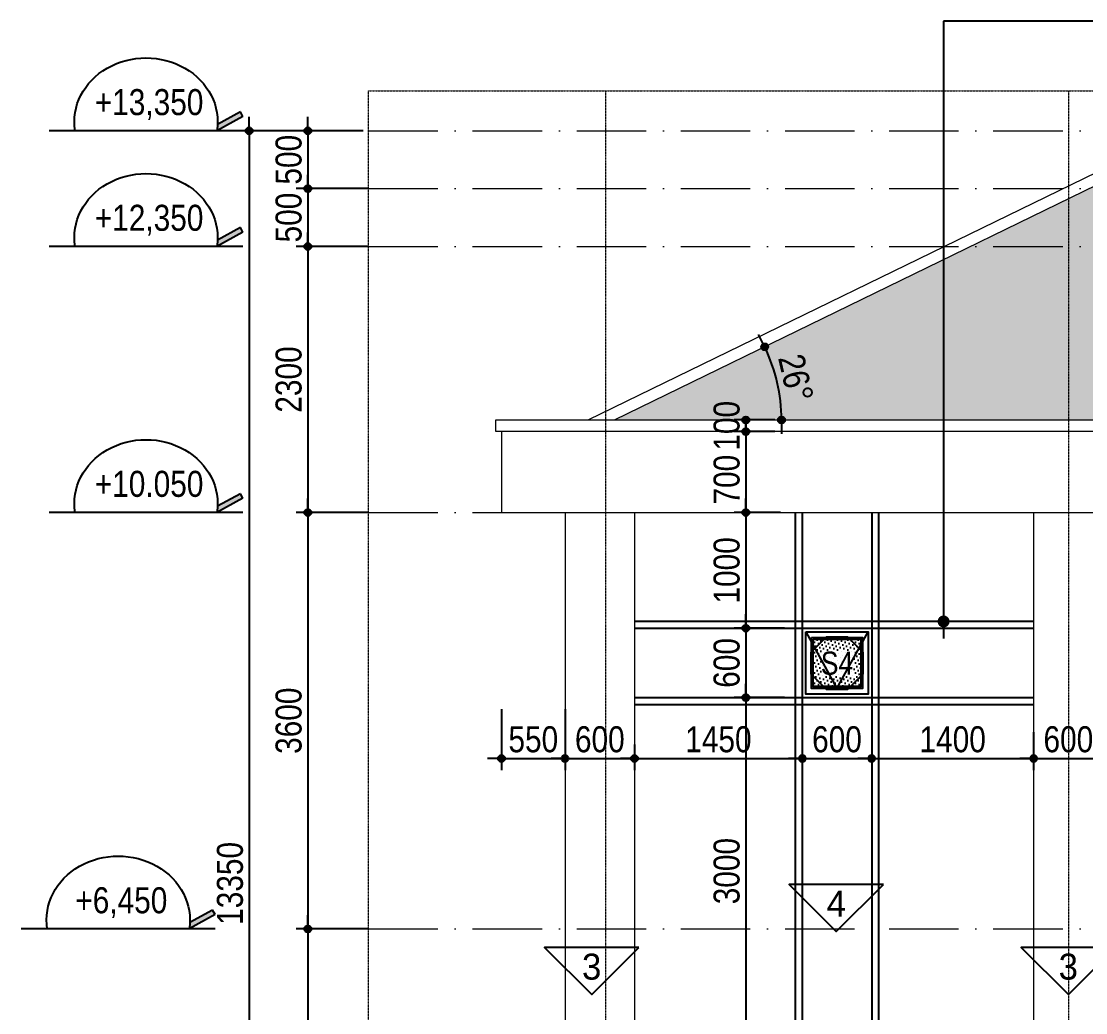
# Model space of a CAD drawing. Extents: x -79995 to 347433, y -157641 to 104789.
# Drawn here: x 33594 to 42795, y -23268 to -14697 of the extents above; entities that cross this region are included whole.
import ezdxf
from ezdxf.enums import TextEntityAlignment as Align

# ---------------------------------------------------------------- set-up
doc = ezdxf.new("R2010")
doc.units = 0
doc.linetypes.add('ACAD_ISO10W100', pattern=[18, 12, -3, 0, -3])
doc.layers.get('DEFPOINTS').update_dxf_attribs({"linetype": 'CONTINUOUS'})
for name, color, linetype in [('DIM', 1, 'CONTINUOUS'), ('DOOR', 20, 'CONTINUOUS'), ('HATCH', 8, 'CONTINUOUS'), ('HATCHNGOI', 22, 'CONTINUOUS'), ('KINH 1', 142, 'CONTINUOUS'), ('TAGS', 60, 'CONTINUOUS'), ('TEXT', 7, 'CONTINUOUS')]:
    doc.layers.add(name, color=color, linetype=linetype)
doc.layers.add('NET-THAY', color=2, linetype='CONTINUOUS', lineweight=13)
doc.layers.add('TRUC', color=24, linetype='CONTINUOUS', lineweight=0)
doc.styles.add('AVO', font='')
doc.styles.add('HEL-CONDENSE', font='')
doc.styles.get("Standard").update_dxf_attribs({"font": '', "height": 25})
doc.styles.add('VNI-HELVE-CONDENSEN', font='')
doc.styles.get('AVO').set_extended_font_data('VNI-Avo')
doc.styles.get('HEL-CONDENSE').set_extended_font_data('VNI-Helve-Condense')
doc.styles.get('Standard').set_extended_font_data('VNI-Helve-Condense')
doc.styles.get('VNI-HELVE-CONDENSEN').set_extended_font_data('VNI-Helve-Condense')
doc.dimstyles.new('D100', dxfattribs={"dimtxt": 225, "dimasz": 1.2, "dimexe": 100, "dimexo": 0, "dimgap": 50, "dimtad": 1, "dimdec": 0, "dimzin": 13, "dimdsep": 46, "dimtxsty": 'HEL-CONDENSE', "dimblk": 'D50', "dimcen": 0, "dimclrd": 1, "dimclre": 1, "dimclrt": 7, "dimadec": 0, "dimazin": 0, "dimtfac": 1, "dimtdec": 0, "dimtmove": 0, "dimatfit": 3, "dimldrblk": 'D50', "dimfxl": 1, "dimtolj": 1, "dimtzin": 13, "dimarcsym": 0})
doc.dimstyles.get("Standard").update_dxf_attribs({"dimtxt": 0.18, "dimasz": 0.18, "dimexe": 0.18, "dimexo": 0.0625, "dimgap": 0.09, "dimtad": 0, "dimtih": 1, "dimtoh": 1, "dimdec": 4, "dimzin": 0, "dimdsep": 46, "dimtxsty": 'Standard', "dimcen": 0.09, "dimadec": 0, "dimazin": 0, "dimtfac": 1, "dimtdec": 4, "dimtofl": 0, "dimtmove": 0, "dimatfit": 3, "dimfxl": 1, "dimtolj": 1, "dimtzin": 0, "dimarcsym": 0})

# ---------------------------------------------------------------- blocks, each defined once
blk = doc.blocks.new('D50')
at = {"layer": 'DIM'}
blk.add_hatch(color=256, dxfattribs=at).paths.add_polyline_path([(25, 0, 1), (-25, 0, 1)])
blk.add_line((25, 0), (100, 0), dxfattribs=at)
blk.add_circle((0, 0), 25, dxfattribs=at)
blk = doc.blocks.new('*D908')
at = {"layer": 'DEFPOINTS', "color": 0, "transparency": 16777216}
for p in [(36595.4, -16144.2), (36070.9, -16644.2), (36595.4, -16644.2)]:
    blk.add_point(p, dxfattribs=at)
at = {"layer": 'DIM', "color": 1, "lineweight": -2, "transparency": 16777216}
for p, q in [((36595.4, -16144.2), (35970.9, -16144.2)), ((36070.9, -16145.4), (36070.9, -16643)), ((36595.4, -16644.2), (35970.9, -16644.2))]:
    blk.add_line(p, q, dxfattribs=at)
at = {"layer": 'DIM', "color": 1, "lineweight": -2, "transparency": 16777216, "xscale": 1.199999999999999, "yscale": 1.199999999999999, "zscale": 1.199999999999999}
for p, rotation in [((36070.9, -16144.2), 90), ((36070.9, -16644.2), 270)]:
    blk.add_blockref('D50', p, dxfattribs=dict(at, rotation=rotation))
at = {"layer": 'DIM', "color": 7, "transparency": 16777216, "insert": (35906, -16394.2), "char_height": 225, "attachment_point": 5, "rotation": 90, "style": 'HEL-CONDENSE'}
blk.add_mtext('\\A1;500', dxfattribs=at)
blk = doc.blocks.new('*D909')
at = {"layer": 'DEFPOINTS', "color": 0, "transparency": 16777216}
for p in [(36595.4, -16644.2), (36070.9, -18944.2), (36595.4, -18944.2)]:
    blk.add_point(p, dxfattribs=at)
at = {"layer": 'DIM', "color": 1, "lineweight": -2, "transparency": 16777216}
for p, q in [((36595.4, -16644.2), (35970.9, -16644.2)), ((36070.9, -16645.4), (36070.9, -18943)), ((36595.4, -18944.2), (35970.9, -18944.2))]:
    blk.add_line(p, q, dxfattribs=at)
at = {"layer": 'DIM', "color": 1, "lineweight": -2, "transparency": 16777216, "xscale": 1.199999999999999, "yscale": 1.199999999999999, "zscale": 1.199999999999999}
for p, rotation in [((36070.9, -16644.2), 90), ((36070.9, -18944.2), 270)]:
    blk.add_blockref('D50', p, dxfattribs=dict(at, rotation=rotation))
at = {"layer": 'DIM', "color": 7, "transparency": 16777216, "insert": (35906, -17794.2), "char_height": 225, "attachment_point": 5, "rotation": 90, "style": 'HEL-CONDENSE'}
blk.add_mtext('\\A1;2300', dxfattribs=at)
blk = doc.blocks.new('*D910')
at = {"layer": 'DEFPOINTS', "color": 0, "transparency": 16777216}
for p in [(36595.4, -18944.2), (36070.9, -22544.2), (36595.4, -22544.2)]:
    blk.add_point(p, dxfattribs=at)
at = {"layer": 'DIM', "color": 1, "lineweight": -2, "transparency": 16777216}
for p, q in [((36595.4, -18944.2), (35970.9, -18944.2)), ((36070.9, -18945.4), (36070.9, -22543)), ((36595.4, -22544.2), (35970.9, -22544.2))]:
    blk.add_line(p, q, dxfattribs=at)
at = {"layer": 'DIM', "color": 1, "lineweight": -2, "transparency": 16777216, "xscale": 1.199999999999999, "yscale": 1.199999999999999, "zscale": 1.199999999999999}
for p, rotation in [((36070.9, -18944.2), 90), ((36070.9, -22544.2), 270)]:
    blk.add_blockref('D50', p, dxfattribs=dict(at, rotation=rotation))
at = {"layer": 'DIM', "color": 7, "transparency": 16777216, "insert": (35906, -20744.2), "char_height": 225, "attachment_point": 5, "rotation": 90, "style": 'HEL-CONDENSE'}
blk.add_mtext('\\A1;3600', dxfattribs=at)
blk = doc.blocks.new('*D911')
at = {"layer": 'DEFPOINTS', "color": 0, "transparency": 16777216}
for p in [(36595.4, -22544.2), (36070.9, -26144.2), (36595.4, -26144.2)]:
    blk.add_point(p, dxfattribs=at)
at = {"layer": 'DIM', "color": 1, "lineweight": -2, "transparency": 16777216}
for p, q in [((36595.4, -22544.2), (35970.9, -22544.2)), ((36070.9, -22545.4), (36070.9, -26143)), ((36595.4, -26144.2), (35970.9, -26144.2))]:
    blk.add_line(p, q, dxfattribs=at)
at = {"layer": 'DIM', "color": 1, "lineweight": -2, "transparency": 16777216, "xscale": 1.199999999999999, "yscale": 1.199999999999999, "zscale": 1.199999999999999}
for p, rotation in [((36070.9, -22544.2), 90), ((36070.9, -26144.2), 270)]:
    blk.add_blockref('D50', p, dxfattribs=dict(at, rotation=rotation))
at = {"layer": 'DIM', "color": 7, "transparency": 16777216, "insert": (35906, -24344.2), "char_height": 225, "attachment_point": 5, "rotation": 90, "style": 'HEL-CONDENSE'}
blk.add_mtext('\\A1;3600', dxfattribs=at)
blk = doc.blocks.new('*D914')
at = {"layer": 'DEFPOINTS', "color": 0, "transparency": 16777216}
for p in [(35970.9, -15644.2), (35563.9, -28994.2), (35970.9, -28994.2)]:
    blk.add_point(p, dxfattribs=at)
at = {"layer": 'DIM', "color": 1, "lineweight": -2, "transparency": 16777216}
for p, q in [((35970.9, -15644.2), (35463.9, -15644.2)), ((35563.9, -15645.4), (35563.9, -28993)), ((35970.9, -28994.2), (35463.9, -28994.2))]:
    blk.add_line(p, q, dxfattribs=at)
at = {"layer": 'DIM', "color": 1, "lineweight": -2, "transparency": 16777216, "xscale": 1.199999999999999, "yscale": 1.199999999999999, "zscale": 1.199999999999999}
for p, rotation in [((35563.9, -15644.2), 90), ((35563.9, -28994.2), 270)]:
    blk.add_blockref('D50', p, dxfattribs=dict(at, rotation=rotation))
at = {"layer": 'DIM', "color": 7, "transparency": 16777216, "insert": (35399, -22150.4), "char_height": 225, "attachment_point": 5, "rotation": 90, "style": 'HEL-CONDENSE'}
blk.add_mtext('\\A1;13350', dxfattribs=at)
blk = doc.blocks.new('CAODO')
at = {"layer": 'TAGS', "linetype": 'Continuous'}
h = blk.add_hatch(color=256, dxfattribs=at)
edge = h.paths.add_edge_path()
edge.add_line((-907, 181), (-931, 138))
edge.add_line((-931, 138), (-681, 0))
edge.add_ellipse((0, 87), major_axis=(688, 0), ratio=0.890858, start_angle=182.4779, end_angle=188.1666, ccw=False)
edge.add_line((-687, 61), (-907, 181))
for p, q in [((-931, 138), (-907, 181)), ((-931, 138), (-681, 0)), ((-907, 181), (-687, 61)), ((-931, 0), (931, 0))]:
    blk.add_line(p, q, dxfattribs=at)
blk.add_ellipse((0, 87), major_axis=(688, 0), ratio=0.890858, start_param=-0.142534, end_param=3.284126, dxfattribs=at)
at = {"layer": 'TAGS', "linetype": 'Continuous', "style": 'VNI-HELVE-CONDENSEN'}
blk.add_attdef('0.000', text='', height=250, dxfattribs=at).set_placement((0, 232), align=Align.MIDDLE_CENTER)
blk = doc.blocks.new('*D915')
at = {"layer": 'DEFPOINTS', "color": 0, "transparency": 16777216}
for p in [(36548.3, -15644.2), (36070.9, -16144.2), (36548.3, -16144.2)]:
    blk.add_point(p, dxfattribs=at)
at = {"layer": 'DIM', "color": 1, "lineweight": -2, "transparency": 16777216}
for p, q in [((36548.3, -15644.2), (35970.9, -15644.2)), ((36070.9, -15645.4), (36070.9, -16143)), ((36548.3, -16144.2), (35970.9, -16144.2))]:
    blk.add_line(p, q, dxfattribs=at)
at = {"layer": 'DIM', "color": 1, "lineweight": -2, "transparency": 16777216, "xscale": 1.199999999999999, "yscale": 1.199999999999999, "zscale": 1.199999999999999}
for p, rotation in [((36070.9, -15644.2), 90), ((36070.9, -16144.2), 270)]:
    blk.add_blockref('D50', p, dxfattribs=dict(at, rotation=rotation))
at = {"layer": 'DIM', "color": 7, "transparency": 16777216, "insert": (35906, -15894.2), "char_height": 225, "attachment_point": 5, "rotation": 90, "style": 'HEL-CONDENSE'}
blk.add_mtext('\\A1;500', dxfattribs=at)
blk = doc.blocks.new('KH-CUADI')
at = {"layer": 'TAGS'}
blk.add_lwpolyline([(-124, 300), (-300, 124), (-300, -124), (-124, -300), (124, -300), (300, -124), (300, 124), (124, 300)], close=True, dxfattribs=at)
at = {"layer": 'TAGS', "style": 'VNI-HELVE-CONDENSEN'}
blk.add_attdef('D', text='', height=300, dxfattribs=at).set_placement((0, 0), align=Align.MIDDLE)
blk = doc.blocks.new('A$C4A8B6C2C')
at = {"layer": 'KINH 1'}
h = blk.add_hatch(dxfattribs=at)
h.set_pattern_fill('DOTS', color=256, scale=500, angle=45, style=0)
h.set_pattern_definition([(45, (-1273474.515, 328548.945), (-11.04854346, 33.1456304), [0, -31.25])])
h.paths.add_polyline_path([(-65, 410), (-475, 410), (-475, 0), (-65, 0)])
at = {"layer": 'DOOR'}
for points in [[(-540, 475), (0, 475), (0, -65), (-540, -65)], [(-490, 425), (-50, 425), (-50, -15), (-490, -15)]]:
    blk.add_lwpolyline(points, close=True, dxfattribs=at)
at = {"layer": 'DOOR', "color": 8}
blk.add_lwpolyline([(-540, 475), (-270, -15), (0, 475)], dxfattribs=at)
blk.add_lwpolyline([(-475, 410), (-65, 410), (-65, 0), (-475, 0)], close=True, dxfattribs=at)
at = {"layer": 'NET-THAY'}
blk.add_lwpolyline([(-570, 505), (30, 505), (30, -95), (-570, -95), (-570, 505)], dxfattribs=at)
blk = doc.blocks.new('A$C748B6192')
at = {"layer": 'DOOR'}
blk.add_blockref('A$C4A8B6C2C', (2787.8, 495.3), dxfattribs=at)
at = {"layer": 'TAGS', "linetype": 'Continuous'}
ref = blk.add_blockref('KH-CUADI', (2518.2, 698.5), dxfattribs=dict(at, xscale=0.75, yscale=0.75, zscale=0.75, rotation=180))
ref.add_attrib('D', 'S4', dxfattribs={"color": 7, "height": 200, "style": 'VNI-HELVE-CONDENSEN'}).set_placement((2518.2, 698.5), align=Align.MIDDLE)
blk = doc.blocks.new('*D916')
at = {"layer": 'DEFPOINTS', "color": 0, "linetype": 'Continuous', "transparency": 16777216}
for p in [(40107, -18144.2), (39857, -18244.2), (40107, -18244.2)]:
    blk.add_point(p, dxfattribs=at)
at = {"layer": 'DIM', "color": 1, "linetype": 'Continuous', "lineweight": -2, "transparency": 16777216}
for p, q in [((40107, -18144.2), (39757, -18144.2)), ((39857, -18143), (39857, -18141.8)), ((39857, -18144.2), (39857, -18244.2)), ((40107, -18244.2), (39757, -18244.2)), ((39857, -18245.4), (39857, -18246.6))]:
    blk.add_line(p, q, dxfattribs=at)
at = {"layer": 'DIM', "color": 1, "linetype": 'Continuous', "lineweight": -2, "transparency": 16777216, "xscale": 1.199999999999999, "yscale": 1.199999999999999, "zscale": 1.199999999999999}
for p, rotation in [((39857, -18144.2), 270), ((39857, -18244.2), 90)]:
    blk.add_blockref('D50', p, dxfattribs=dict(at, rotation=rotation))
at = {"layer": 'DIM', "color": 7, "linetype": 'Continuous', "transparency": 16777216, "insert": (39692.1, -18194.2), "char_height": 225, "attachment_point": 5, "rotation": 90, "style": 'HEL-CONDENSE'}
blk.add_mtext('\\A1;100', dxfattribs=at)
blk = doc.blocks.new('*D917')
at = {"layer": 'DEFPOINTS', "color": 0, "linetype": 'Continuous', "transparency": 16777216}
for p in [(40107, -18244.2), (39857, -18944.2), (40157, -18944.2)]:
    blk.add_point(p, dxfattribs=at)
at = {"layer": 'DIM', "color": 1, "linetype": 'Continuous', "lineweight": -2, "transparency": 16777216}
for p, q in [((40107, -18244.2), (39757, -18244.2)), ((39857, -18245.4), (39857, -18943)), ((40157, -18944.2), (39757, -18944.2))]:
    blk.add_line(p, q, dxfattribs=at)
at = {"layer": 'DIM', "color": 1, "linetype": 'Continuous', "lineweight": -2, "transparency": 16777216, "xscale": 1.199999999999999, "yscale": 1.199999999999999, "zscale": 1.199999999999999}
for p, rotation in [((39857, -18244.2), 90), ((39857, -18944.2), 270)]:
    blk.add_blockref('D50', p, dxfattribs=dict(at, rotation=rotation))
at = {"layer": 'DIM', "color": 7, "linetype": 'Continuous', "transparency": 16777216, "insert": (39692.1, -18660.1), "char_height": 225, "attachment_point": 5, "rotation": 90, "style": 'HEL-CONDENSE'}
blk.add_mtext('\\A1;700', dxfattribs=at)
blk = doc.blocks.new('*D918')
at = {"layer": 'DEFPOINTS', "color": 0, "linetype": 'Continuous', "transparency": 16777216}
for p in [(40157, -18944.2), (39857, -19944.2), (40191.2, -19944.2)]:
    blk.add_point(p, dxfattribs=at)
at = {"layer": 'DIM', "color": 1, "linetype": 'Continuous', "lineweight": -2, "transparency": 16777216}
for p, q in [((40157, -18944.2), (39757, -18944.2)), ((39857, -18945.4), (39857, -19943)), ((40191.2, -19944.2), (39757, -19944.2))]:
    blk.add_line(p, q, dxfattribs=at)
at = {"layer": 'DIM', "color": 1, "linetype": 'Continuous', "lineweight": -2, "transparency": 16777216, "xscale": 1.199999999999999, "yscale": 1.199999999999999, "zscale": 1.199999999999999}
for p, rotation in [((39857, -18944.2), 90), ((39857, -19944.2), 270)]:
    blk.add_blockref('D50', p, dxfattribs=dict(at, rotation=rotation))
at = {"layer": 'DIM', "color": 7, "linetype": 'Continuous', "transparency": 16777216, "insert": (39692.1, -19444.2), "char_height": 225, "attachment_point": 5, "rotation": 90, "style": 'HEL-CONDENSE'}
blk.add_mtext('\\A1;1000', dxfattribs=at)
blk = doc.blocks.new('*D919')
at = {"layer": 'DEFPOINTS', "color": 0, "linetype": 'Continuous', "transparency": 16777216}
for p in [(40191.2, -19944.2), (39857, -20544.2), (40191.2, -20544.2)]:
    blk.add_point(p, dxfattribs=at)
at = {"layer": 'DIM', "color": 1, "linetype": 'Continuous', "lineweight": -2, "transparency": 16777216}
for p, q in [((40191.2, -19944.2), (39757, -19944.2)), ((39857, -19945.4), (39857, -20543)), ((40191.2, -20544.2), (39757, -20544.2))]:
    blk.add_line(p, q, dxfattribs=at)
at = {"layer": 'DIM', "color": 1, "linetype": 'Continuous', "lineweight": -2, "transparency": 16777216, "xscale": 1.199999999999999, "yscale": 1.199999999999999, "zscale": 1.199999999999999}
for p, rotation in [((39857, -19944.2), 90), ((39857, -20544.2), 270)]:
    blk.add_blockref('D50', p, dxfattribs=dict(at, rotation=rotation))
at = {"layer": 'DIM', "color": 7, "linetype": 'Continuous', "transparency": 16777216, "insert": (39692.1, -20244.2), "char_height": 225, "attachment_point": 5, "rotation": 90, "style": 'HEL-CONDENSE'}
blk.add_mtext('\\A1;600', dxfattribs=at)
blk = doc.blocks.new('*D920')
at = {"layer": 'DEFPOINTS', "color": 0, "linetype": 'Continuous', "transparency": 16777216}
for p in [(40191.2, -20544.2), (39857, -23544.2), (40107, -23544.2)]:
    blk.add_point(p, dxfattribs=at)
at = {"layer": 'DIM', "color": 1, "linetype": 'Continuous', "lineweight": -2, "transparency": 16777216}
for p, q in [((40191.2, -20544.2), (39757, -20544.2)), ((39857, -20545.4), (39857, -23543)), ((40107, -23544.2), (39757, -23544.2))]:
    blk.add_line(p, q, dxfattribs=at)
at = {"layer": 'DIM', "color": 1, "linetype": 'Continuous', "lineweight": -2, "transparency": 16777216, "xscale": 1.199999999999999, "yscale": 1.199999999999999, "zscale": 1.199999999999999}
for p, rotation in [((39857, -20544.2), 90), ((39857, -23544.2), 270)]:
    blk.add_blockref('D50', p, dxfattribs=dict(at, rotation=rotation))
at = {"layer": 'DIM', "color": 7, "linetype": 'Continuous', "transparency": 16777216, "insert": (39692.1, -22044.2), "char_height": 225, "attachment_point": 5, "rotation": 90, "style": 'HEL-CONDENSE'}
blk.add_mtext('\\A1;3000', dxfattribs=at)
blk = doc.blocks.new('*D929')
at = {"layer": 'DEFPOINTS', "color": 0, "linetype": 'Continuous', "transparency": 16777216}
for p in [(37745, -20643.5), (38295, -20643.5), (38295, -21070.7)]:
    blk.add_point(p, dxfattribs=at)
at = {"layer": 'DIM', "color": 1, "linetype": 'Continuous', "lineweight": -2, "transparency": 16777216}
for p, q in [((37745, -20643.5), (37745, -21170.7)), ((38295, -20643.5), (38295, -21170.7)), ((37746.2, -21070.7), (38293.8, -21070.7))]:
    blk.add_line(p, q, dxfattribs=at)
at = {"layer": 'DIM', "color": 1, "linetype": 'Continuous', "lineweight": -2, "transparency": 16777216, "xscale": 1.199999999999999, "yscale": 1.199999999999999, "zscale": 1.199999999999999, "rotation": 180}
blk.add_blockref('D50', (37745, -21070.7), dxfattribs=at)
at = {"layer": 'DIM', "color": 1, "linetype": 'Continuous', "lineweight": -2, "transparency": 16777216, "xscale": 1.199999999999999, "yscale": 1.199999999999999, "zscale": 1.199999999999999}
blk.add_blockref('D50', (38295, -21070.7), dxfattribs=at)
at = {"layer": 'DIM', "color": 7, "linetype": 'Continuous', "transparency": 16777216, "insert": (38020, -20905.8), "char_height": 225, "attachment_point": 5, "style": 'HEL-CONDENSE'}
blk.add_mtext('\\A1;550', dxfattribs=at)
blk = doc.blocks.new('*D930')
at = {"layer": 'DEFPOINTS', "color": 0, "linetype": 'Continuous', "transparency": 16777216}
for p in [(38295, -20643.5), (38895, -20948.7), (38895, -21070.7)]:
    blk.add_point(p, dxfattribs=at)
at = {"layer": 'DIM', "color": 1, "linetype": 'Continuous', "lineweight": -2, "transparency": 16777216}
for p, q in [((38295, -20643.5), (38295, -21170.7)), ((38895, -20948.7), (38895, -21170.7)), ((38296.2, -21070.7), (38893.8, -21070.7))]:
    blk.add_line(p, q, dxfattribs=at)
at = {"layer": 'DIM', "color": 1, "linetype": 'Continuous', "lineweight": -2, "transparency": 16777216, "xscale": 1.199999999999999, "yscale": 1.199999999999999, "zscale": 1.199999999999999, "rotation": 180}
blk.add_blockref('D50', (38295, -21070.7), dxfattribs=at)
at = {"layer": 'DIM', "color": 1, "linetype": 'Continuous', "lineweight": -2, "transparency": 16777216, "xscale": 1.199999999999999, "yscale": 1.199999999999999, "zscale": 1.199999999999999}
blk.add_blockref('D50', (38895, -21070.7), dxfattribs=at)
at = {"layer": 'DIM', "color": 7, "linetype": 'Continuous', "transparency": 16777216, "insert": (38595, -20905.8), "char_height": 225, "attachment_point": 5, "style": 'HEL-CONDENSE'}
blk.add_mtext('\\A1;600', dxfattribs=at)
blk = doc.blocks.new('*D931')
at = {"layer": 'DEFPOINTS', "color": 0, "linetype": 'Continuous', "transparency": 16777216}
for p in [(40345, -20844.2), (38895, -20948.7), (40345, -21070.7)]:
    blk.add_point(p, dxfattribs=at)
at = {"layer": 'DIM', "color": 1, "linetype": 'Continuous', "lineweight": -2, "transparency": 16777216}
for p, q in [((40345, -20844.2), (40345, -21170.7)), ((38895, -20948.7), (38895, -21170.7)), ((38896.2, -21070.7), (40343.8, -21070.7))]:
    blk.add_line(p, q, dxfattribs=at)
at = {"layer": 'DIM', "color": 1, "linetype": 'Continuous', "lineweight": -2, "transparency": 16777216, "xscale": 1.199999999999999, "yscale": 1.199999999999999, "zscale": 1.199999999999999, "rotation": 180}
blk.add_blockref('D50', (38895, -21070.7), dxfattribs=at)
at = {"layer": 'DIM', "color": 1, "linetype": 'Continuous', "lineweight": -2, "transparency": 16777216, "xscale": 1.199999999999999, "yscale": 1.199999999999999, "zscale": 1.199999999999999}
blk.add_blockref('D50', (40345, -21070.7), dxfattribs=at)
at = {"layer": 'DIM', "color": 7, "linetype": 'Continuous', "transparency": 16777216, "insert": (39620, -20905.8), "char_height": 225, "attachment_point": 5, "style": 'HEL-CONDENSE'}
blk.add_mtext('\\A1;1450', dxfattribs=at)
blk = doc.blocks.new('*D932')
at = {"layer": 'DEFPOINTS', "color": 0, "linetype": 'Continuous', "transparency": 16777216}
for p in [(40345, -20844.2), (40945, -20844.2), (40945, -21070.7)]:
    blk.add_point(p, dxfattribs=at)
at = {"layer": 'DIM', "color": 1, "linetype": 'Continuous', "lineweight": -2, "transparency": 16777216}
for p, q in [((40345, -20844.2), (40345, -21170.7)), ((40945, -20844.2), (40945, -21170.7)), ((40346.2, -21070.7), (40943.8, -21070.7))]:
    blk.add_line(p, q, dxfattribs=at)
at = {"layer": 'DIM', "color": 1, "linetype": 'Continuous', "lineweight": -2, "transparency": 16777216, "xscale": 1.199999999999999, "yscale": 1.199999999999999, "zscale": 1.199999999999999, "rotation": 180}
blk.add_blockref('D50', (40345, -21070.7), dxfattribs=at)
at = {"layer": 'DIM', "color": 1, "linetype": 'Continuous', "lineweight": -2, "transparency": 16777216, "xscale": 1.199999999999999, "yscale": 1.199999999999999, "zscale": 1.199999999999999}
blk.add_blockref('D50', (40945, -21070.7), dxfattribs=at)
at = {"layer": 'DIM', "color": 7, "linetype": 'Continuous', "transparency": 16777216, "insert": (40645, -20905.8), "char_height": 225, "attachment_point": 5, "style": 'HEL-CONDENSE'}
blk.add_mtext('\\A1;600', dxfattribs=at)
blk = doc.blocks.new('*D933')
at = {"layer": 'DEFPOINTS', "color": 0, "linetype": 'Continuous', "transparency": 16777216}
for p in [(40945, -20844.2), (42345, -20844.2), (42345, -21070.7)]:
    blk.add_point(p, dxfattribs=at)
at = {"layer": 'DIM', "color": 1, "linetype": 'Continuous', "lineweight": -2, "transparency": 16777216}
for p, q in [((40945, -20844.2), (40945, -21170.7)), ((42345, -20844.2), (42345, -21170.7)), ((40946.2, -21070.7), (42343.8, -21070.7))]:
    blk.add_line(p, q, dxfattribs=at)
at = {"layer": 'DIM', "color": 1, "linetype": 'Continuous', "lineweight": -2, "transparency": 16777216, "xscale": 1.199999999999999, "yscale": 1.199999999999999, "zscale": 1.199999999999999, "rotation": 180}
blk.add_blockref('D50', (40945, -21070.7), dxfattribs=at)
at = {"layer": 'DIM', "color": 1, "linetype": 'Continuous', "lineweight": -2, "transparency": 16777216, "xscale": 1.199999999999999, "yscale": 1.199999999999999, "zscale": 1.199999999999999}
blk.add_blockref('D50', (42345, -21070.7), dxfattribs=at)
at = {"layer": 'DIM', "color": 7, "linetype": 'Continuous', "transparency": 16777216, "insert": (41645, -20905.8), "char_height": 225, "attachment_point": 5, "style": 'HEL-CONDENSE'}
blk.add_mtext('\\A1;1400', dxfattribs=at)
blk = doc.blocks.new('*D934')
at = {"layer": 'DEFPOINTS', "color": 0, "linetype": 'Continuous', "transparency": 16777216}
for p in [(42345, -20844.2), (42945, -20844.2), (42945, -21070.7)]:
    blk.add_point(p, dxfattribs=at)
at = {"layer": 'DIM', "color": 1, "linetype": 'Continuous', "lineweight": -2, "transparency": 16777216}
for p, q in [((42345, -20844.2), (42345, -21170.7)), ((42945, -20844.2), (42945, -21170.7)), ((42346.2, -21070.7), (42943.8, -21070.7))]:
    blk.add_line(p, q, dxfattribs=at)
at = {"layer": 'DIM', "color": 1, "linetype": 'Continuous', "lineweight": -2, "transparency": 16777216, "xscale": 1.199999999999999, "yscale": 1.199999999999999, "zscale": 1.199999999999999, "rotation": 180}
blk.add_blockref('D50', (42345, -21070.7), dxfattribs=at)
at = {"layer": 'DIM', "color": 1, "linetype": 'Continuous', "lineweight": -2, "transparency": 16777216, "xscale": 1.199999999999999, "yscale": 1.199999999999999, "zscale": 1.199999999999999}
blk.add_blockref('D50', (42945, -21070.7), dxfattribs=at)
at = {"layer": 'DIM', "color": 7, "linetype": 'Continuous', "transparency": 16777216, "insert": (42645, -20905.8), "char_height": 225, "attachment_point": 5, "style": 'HEL-CONDENSE'}
blk.add_mtext('\\A1;600', dxfattribs=at)
blk = doc.blocks.new('TUONG-NAM')
at = {"layer": 'TAGS'}
blk.add_lwpolyline([(-453, -453), (453, -453), (0, 0)], close=True, dxfattribs=at)
at = {"layer": 'TAGS', "linetype": 'Continuous', "style": 'AVO'}
blk.add_attdef('KH-TUONG', text='', height=250, dxfattribs=at).set_placement((0, -269), align=Align.MIDDLE_CENTER)
blk = doc.blocks.new('*D1024')
at = {"layer": 'DEFPOINTS', "color": 0, "linetype": 'Continuous', "transparency": 16777216}
for p in [(43644.3, -15743.6), (40148.9, -17926.8), (37695, -18144.2), (38722.2, -18144.2), (53595, -18144.2)]:
    blk.add_point(p, dxfattribs=at)
at = {"layer": 'DIM', "color": 1, "linetype": 'Continuous', "lineweight": -2, "transparency": 16777216}
blk.add_arc((38722.2, -18144.2), 1443.2, 0.04764, 25.95236, dxfattribs=at)
at = {"layer": 'DIM', "color": 1, "linetype": 'Continuous', "lineweight": -2, "transparency": 16777216, "xscale": 1.199999999999999, "yscale": 1.199999999999999, "zscale": 1.199999999999999}
for p, rotation in [((40019.3, -17511.6), 115.9761792102623), ((40165.4, -18144.2), 270.023820789737)]:
    blk.add_blockref('D50', p, dxfattribs=dict(at, rotation=rotation))
at = {"layer": 'DIM', "color": 7, "linetype": 'Continuous', "transparency": 16777216, "insert": (40289.1, -17782.5), "char_height": 225, "attachment_point": 5, "rotation": 283, "style": 'HEL-CONDENSE'}
blk.add_mtext('\\A1;26°', dxfattribs=at)
blk = doc.blocks.new('*D1025')
at = {"layer": 'DEFPOINTS', "color": 0, "linetype": 'Continuous', "transparency": 16777216}
for p in [(49697.3, -16744.2), (50978.3, -17648.2), (37695, -18144.2), (52567.7, -18144.2), (53595, -18144.2)]:
    blk.add_point(p, dxfattribs=at)
at = {"layer": 'HATCHNGOI', "color": 1, "linetype": 'Continuous', "lineweight": -2, "transparency": 16777216}
blk.add_arc((52567.7, -18144.2), 1665.1, 154.04129, 179.95871, dxfattribs=at)
at = {"layer": 'HATCHNGOI', "color": 1, "linetype": 'Continuous', "lineweight": -2, "transparency": 16777216, "xscale": 1.199999999999999, "yscale": 1.199999999999999, "zscale": 1.199999999999999}
for p, rotation in [((51071.2, -17414.3), 64.02064613284153), ((50902.7, -18144.2), 269.9793538671592)]:
    blk.add_blockref('D50', p, dxfattribs=dict(at, rotation=rotation))
at = {"layer": 'HATCHNGOI', "color": 7, "linetype": 'Continuous', "transparency": 16777216, "insert": (50784.7, -17732.6), "char_height": 225, "attachment_point": 5, "rotation": 77, "style": 'HEL-CONDENSE'}
blk.add_mtext('\\A1;26°', dxfattribs=at)

msp = doc.modelspace()

# ---------------------------------------------------------------- hatches: boundary and pattern name
at = {"layer": 'DIM', "linetype": 'ByBlock'}
msp.add_hatch(color=1, dxfattribs=at).paths.add_polyline_path([(41618.597, -19885.953, 1), (41514.077, -19885.953, 1)])
at = {"layer": 'HATCHNGOI'}
h = msp.add_hatch(dxfattribs=at)
h.set_pattern_fill('AR-RSHKE', color=14, scale=0.75, angle=180, style=0)
h.set_pattern_definition([(7e-15, (1379770.18, -257400.14), (485.775, -228.6), [114.3, -95.25, 133.35, -57.15, 171.45, -76.2]), (7e-15, (1379884.48, -257409.66), (485.775, -228.6), [95.25, -361.95, 76.2, -114.3]), (7e-15, (1380113.08, -257385.85), (485.775, -228.6), [57.15, -590.55]), (270, (1379770.18, -257400.14), (-161.925, -228.6), [219.075, -695.325]), (270, (1379884.48, -257400.14), (-161.925, -228.6), [214.3125, -700.0875]), (270, (1379979.73, -257400.14), (-161.925, -228.6), [200.025, -714.375]), (270, (1380113.08, -257385.85), (-161.925, -228.6), [219.075, -695.325]), (270, (1380170.23, -257385.85), (-161.925, -228.6), [219.075, -695.325]), (270, (1380341.68, -257400.14), (-161.925, -228.6), [209.55, -704.85])])
h.paths.add_polyline_path([(44101.676, -15973.378), (45635.89, -16744.245), (49697.309, -16744.245), (52567.735, -18144.245), (44101.676, -18144.245)])
h.paths.add_polyline_path([(43644.306, -15743.572), (44101.676, -15973.378), (44101.676, -18144.245), (38722.197, -18144.245)])

# ---------------------------------------------------------------- linework, layer by layer
at = {"layer": 'HATCH'}
for p, q in [((40284.966, -18944.245), (40284.966, -26494.245)), ((40344.966, -18944.245), (40344.966, -26494.245)), ((40944.966, -18944.245), (40944.966, -26494.245)), ((41004.966, -18944.245), (41004.966, -26494.245))]:
    msp.add_line(p, q, dxfattribs=at)
for points in [[(38894.966, -19884.245), (42344.966, -19884.245)], [(38894.966, -19884.245), (42344.966, -19884.245)], [(38894.966, -19944.245), (40282.466, -19944.245)], [(38894.966, -19944.245), (40282.466, -19944.245)], [(40282.466, -19944.245), (42344.966, -19944.245)], [(41082.466, -19944.245), (42344.966, -19944.245)], [(38894.966, -20544.245), (40282.466, -20544.245)], [(38894.966, -20544.245), (40282.466, -20544.245)], [(38894.966, -20604.245), (42344.966, -20604.245)], [(38894.966, -20604.245), (42344.966, -20604.245)], [(40282.466, -20544.245), (42344.966, -20544.245)], [(41082.466, -20544.245), (42344.966, -20544.245)]]:
    msp.add_lwpolyline(points, dxfattribs=at)
at = {"layer": 'NET-THAY'}
for p, q in [((38494.08, -18144.245), (43644.966, -15631.99)), ((38494.08, -18144.245), (43644.966, -15631.99)), ((38722.197, -18144.245), (43644.306, -15743.572)), ((37694.966, -18144.245), (53594.966, -18144.245)), ((37744.966, -18244.245), (37744.966, -18944.245)), ((37744.966, -18944.245), (53544.966, -18944.245)), ((38294.966, -18944.245), (38294.966, -28244.245)), ((38294.966, -18944.245), (38294.966, -28244.245)), ((38894.966, -18944.245), (38894.966, -28244.245)), ((42344.966, -18944.245), (42344.966, -28244.245))]:
    msp.add_line(p, q, dxfattribs=at)
for points in [[(37744.966, -18244.245), (37694.966, -18244.245), (37694.966, -18144.245), (37694.966, -18144.245)], [(53594.966, -18244.245), (37744.966, -18244.245)]]:
    msp.add_lwpolyline(points, dxfattribs=at)
at = {"layer": 'TEXT'}
for points in [[(45789.282, -14697.413), (41565.401, -14697.413), (41565.401, -14697.413)], [(41565.401, -14697.413), (41565.401, -20033.113)]]:
    msp.add_lwpolyline(points, dxfattribs=at)
at = {"layer": 'TRUC', "linetype": 'ACAD_ISO10W100', "ltscale": 50}
for p, q in [((36595.367, -15644.245), (57664.711, -15644.245)), ((36595.367, -16144.245), (57664.711, -16144.245)), ((36595.367, -16644.245), (57664.711, -16644.245)), ((36595.367, -18944.245), (57664.711, -18944.245)), ((36595.367, -22544.245), (57664.711, -22544.245))]:
    msp.add_line(p, q, dxfattribs=at)
at = {"layer": 'TRUC', "linetype": 'ACAD_ISO10W100', "ltscale": 0.2}
msp.add_lwpolyline([(36595.367, -15300.064), (57664.711, -15300.064), (57664.711, -29506.223), (36595.367, -29506.223)], close=True, dxfattribs=at)
for points in [[(38644.966, -15300.064), (38644.966, -29506.223)], [(42644.966, -15300.064), (42644.966, -29506.223)]]:
    msp.add_lwpolyline(points, dxfattribs=at)

# ---------------------------------------------------------------- block references
at = {"layer": 'DOOR', "color": 4}
msp.add_blockref('A$C748B6192', (38127.12, -20944.529), dxfattribs=at)
at = {"layer": 'TAGS', "linetype": 'Continuous'}
ref = msp.add_blockref('CAODO', (34672.2, -15644.245), dxfattribs=dict(at, xscale=-0.9000000001396984, yscale=0.9000000001396984, zscale=0.9))
ref.add_attrib('0.000', '+13,350', dxfattribs={"color": 7, "linetype": 'Continuous', "height": 225, "style": 'VNI-HELVE-CONDENSEN'}).set_placement((34699.032, -15396.147), align=Align.MIDDLE_CENTER)
ref = msp.add_blockref('CAODO', (34672.2, -16644.245), dxfattribs=dict(at, xscale=-0.9000000001396984, yscale=0.9000000001396984, zscale=0.9))
ref.add_attrib('0.000', '+12,350', dxfattribs={"color": 7, "linetype": 'Continuous', "height": 225, "style": 'VNI-HELVE-CONDENSEN'}).set_placement((34699.032, -16396.147), align=Align.MIDDLE_CENTER)
ref = msp.add_blockref('CAODO', (34672.2, -18944.245), dxfattribs=dict(at, xscale=-0.9000000001396984, yscale=0.9000000001396984, zscale=0.9))
ref.add_attrib('0.000', '+10.050', dxfattribs={"color": 7, "linetype": 'Continuous', "height": 225, "style": 'VNI-HELVE-CONDENSEN'}).set_placement((34699.032, -18696.147), align=Align.MIDDLE_CENTER)
ref = msp.add_blockref('CAODO', (34432.2, -22544.245), dxfattribs=dict(at, xscale=-0.9000000001396984, yscale=0.9000000001396984, zscale=0.9))
ref.add_attrib('0.000', '+6,450', dxfattribs={"color": 7, "linetype": 'Continuous', "height": 225, "style": 'VNI-HELVE-CONDENSEN'}).set_placement((34459.032, -22296.147), align=Align.MIDDLE_CENTER)
ref = msp.add_blockref('TUONG-NAM', (40639.243, -22567.428), dxfattribs=dict(at, xscale=0.8999999999068677, yscale=0.9000000000232831, zscale=0.9, rotation=180))
ref.add_attrib('KH-TUONG', '4', dxfattribs={"color": 7, "linetype": 'Continuous', "height": 225, "style": 'AVO'}).set_placement((40638.798, -22325.074), align=Align.MIDDLE_CENTER)
ref = msp.add_blockref('TUONG-NAM', (38524.934, -23112.151), dxfattribs=dict(at, xscale=0.8999999999068677, yscale=0.9000000000232831, zscale=0.9, rotation=180))
ref.add_attrib('KH-TUONG', '3', dxfattribs={"color": 7, "linetype": 'Continuous', "height": 225, "style": 'AVO'}).set_placement((38524.49, -22869.797), align=Align.MIDDLE_CENTER)
ref = msp.add_blockref('TUONG-NAM', (42644.966, -23112.151), dxfattribs=dict(at, xscale=0.8999999999068677, yscale=0.9000000000232831, zscale=0.9, rotation=180))
ref.add_attrib('KH-TUONG', '3', dxfattribs={"color": 7, "linetype": 'Continuous', "height": 225, "style": 'AVO'}).set_placement((42644.521, -22869.797), align=Align.MIDDLE_CENTER)

# ---------------------------------------------------------------- dimensions: what is measured, and where the dimension line sits
at = {"layer": 'DIM'}
for base, p1, p2, picture, middle in [((35563.924, -28994.245), (35970.89, -15644.245), (35970.89, -28994.245), '*D914', (35563.924, -22150.393)), ((36070.89, -16144.245), (36548.347, -15644.245), (36548.347, -16144.245), '*D915', (36070.89, -15894.245)), ((36070.89, -16644.245), (36595.367, -16144.245), (36595.367, -16644.245), '*D908', (36070.89, -16394.245))]:
    dim = msp.add_linear_dim(base=base, p1=p1, p2=p2, angle=90, dimstyle='Standard', override={"dimtxt": 225, "dimasz": 1.2, "dimexe": 100, "dimexo": 0, "dimgap": 50, "dimtad": 1, "dimtih": 0, "dimtoh": 0, "dimdec": 2, "dimzin": 13, "dimtxsty": 'HEL-CONDENSE', "dimblk": 'D50', "dimcen": 0, "dimclrd": 1, "dimclre": 1, "dimclrt": 7, "dimtdec": 2, "dimtofl": 1, "dimldrblk": 'D50', "dimtzin": 13}, dxfattribs=at)
    dim.commit()
    dim.dimension.update_dxf_attribs({"geometry": picture, "text_midpoint": middle, "dimtype": 160})
at = {"layer": 'DIM', "linetype": 'Continuous'}
dim = msp.add_angular_dim_2l(base=(40148.89, -17926.78), line1=((37694.966, -18144.245), (53594.966, -18144.245)), line2=((38722.197, -18144.245), (43644.306, -15743.572)), dimstyle='D100', dxfattribs=at)
dim.commit()
dim.dimension.update_dxf_attribs({"geometry": '*D1024', "text_midpoint": (40289.053, -17782.508)})
at = {"layer": 'DIM'}
for base, p1, p2, picture, middle in [((36070.89, -18944.245), (36595.367, -16644.245), (36595.367, -18944.245), '*D909', (35905.99, -17794.245)), ((36070.89, -22544.245), (36595.367, -18944.245), (36595.367, -22544.245), '*D910', (35905.99, -20744.245)), ((36070.89, -26144.245), (36595.367, -22544.245), (36595.367, -26144.245), '*D911', (35905.99, -24344.245))]:
    dim = msp.add_linear_dim(base=base, p1=p1, p2=p2, angle=90, dimstyle='Standard', override={"dimtxt": 225, "dimasz": 1.2, "dimexe": 100, "dimexo": 0, "dimgap": 50, "dimtad": 1, "dimtih": 0, "dimtoh": 0, "dimdec": 2, "dimzin": 13, "dimtxsty": 'HEL-CONDENSE', "dimblk": 'D50', "dimcen": 0, "dimclrd": 1, "dimclre": 1, "dimclrt": 7, "dimtdec": 2, "dimtofl": 1, "dimtmove": 1, "dimldrblk": 'D50', "dimtzin": 13}, dxfattribs=at)
    dim.commit()
    dim.dimension.update_dxf_attribs({"geometry": picture, "text_midpoint": middle})
at = {"layer": 'DIM', "linetype": 'Continuous'}
dim = msp.add_linear_dim(base=(39857.001, -18244.245), p1=(40107.001, -18144.245), p2=(40107.001, -18244.245), angle=90, dimstyle='D100', dxfattribs=at)
dim.commit()
dim.dimension.update_dxf_attribs({"geometry": '*D916', "text_midpoint": (39857.001, -18194.245), "dimtype": 160})
dim = msp.add_linear_dim(base=(39857.001, -18944.245), p1=(40107.001, -18244.245), p2=(40157.001, -18944.245), angle=90, dimstyle='D100', override={"dimtmove": 1}, dxfattribs=at)
dim.commit()
dim.dimension.update_dxf_attribs({"geometry": '*D917', "text_midpoint": (39857.001, -18660.073), "dimtype": 160})
for base, p1, p2, picture, middle in [((39857.001, -19944.245), (40157.001, -18944.245), (40191.217, -19944.245), '*D918', (39692.101, -19444.245)), ((39857.001, -20544.245), (40191.217, -19944.245), (40191.217, -20544.245), '*D919', (39692.101, -20244.245)), ((39857.001, -23544.245), (40191.217, -20544.245), (40106.999, -23544.245), '*D920', (39692.101, -22044.245))]:
    dim = msp.add_linear_dim(base=base, p1=p1, p2=p2, angle=90, dimstyle='D100', override={"dimtmove": 1}, dxfattribs=at)
    dim.commit()
    dim.dimension.update_dxf_attribs({"geometry": picture, "text_midpoint": middle})
dim = msp.add_linear_dim(base=(38294.966, -21070.672), p1=(37744.966, -20643.502), p2=(38294.966, -20643.502), dimstyle='D100', dxfattribs=at)
dim.commit()
dim.dimension.update_dxf_attribs({"geometry": '*D929', "text_midpoint": (38019.966, -20905.772)})
dim = msp.add_linear_dim(base=(38894.966, -21070.672), p1=(38294.966, -20643.502), p2=(38894.966, -20948.7), dimstyle='D100', override={"dimtmove": 1}, dxfattribs=at)
dim.commit()
dim.dimension.update_dxf_attribs({"geometry": '*D930', "text_midpoint": (38594.966, -21070.672), "dimtype": 160})
for base, p1, p2, picture, middle in [((40344.966, -21070.672), (38894.966, -20948.7), (40344.966, -20844.154), '*D931', (39619.966, -20905.772)), ((40944.966, -21070.672), (40344.966, -20844.154), (40944.966, -20844.154), '*D932', (40644.966, -20905.772)), ((42344.966, -21070.672), (40944.966, -20844.154), (42344.966, -20844.154), '*D933', (41644.966, -20905.772)), ((42944.966, -21070.672), (42344.966, -20844.154), (42944.966, -20844.154), '*D934', (42644.966, -20905.772))]:
    dim = msp.add_linear_dim(base=base, p1=p1, p2=p2, dimstyle='D100', override={"dimtmove": 1}, dxfattribs=at)
    dim.commit()
    dim.dimension.update_dxf_attribs({"geometry": picture, "text_midpoint": middle})
at = {"layer": 'HATCHNGOI', "linetype": 'Continuous'}
dim = msp.add_angular_dim_2l(base=(50978.27, -17648.167), line1=((37694.966, -18144.245), (53594.966, -18144.245)), line2=((52567.735, -18144.245), (49697.309, -16744.245)), dimstyle='D100', dxfattribs=at)
dim.commit()
dim.dimension.update_dxf_attribs({"geometry": '*D1025', "text_midpoint": (50784.657, -17732.589)})

doc.saveas('drawing.dxf')
